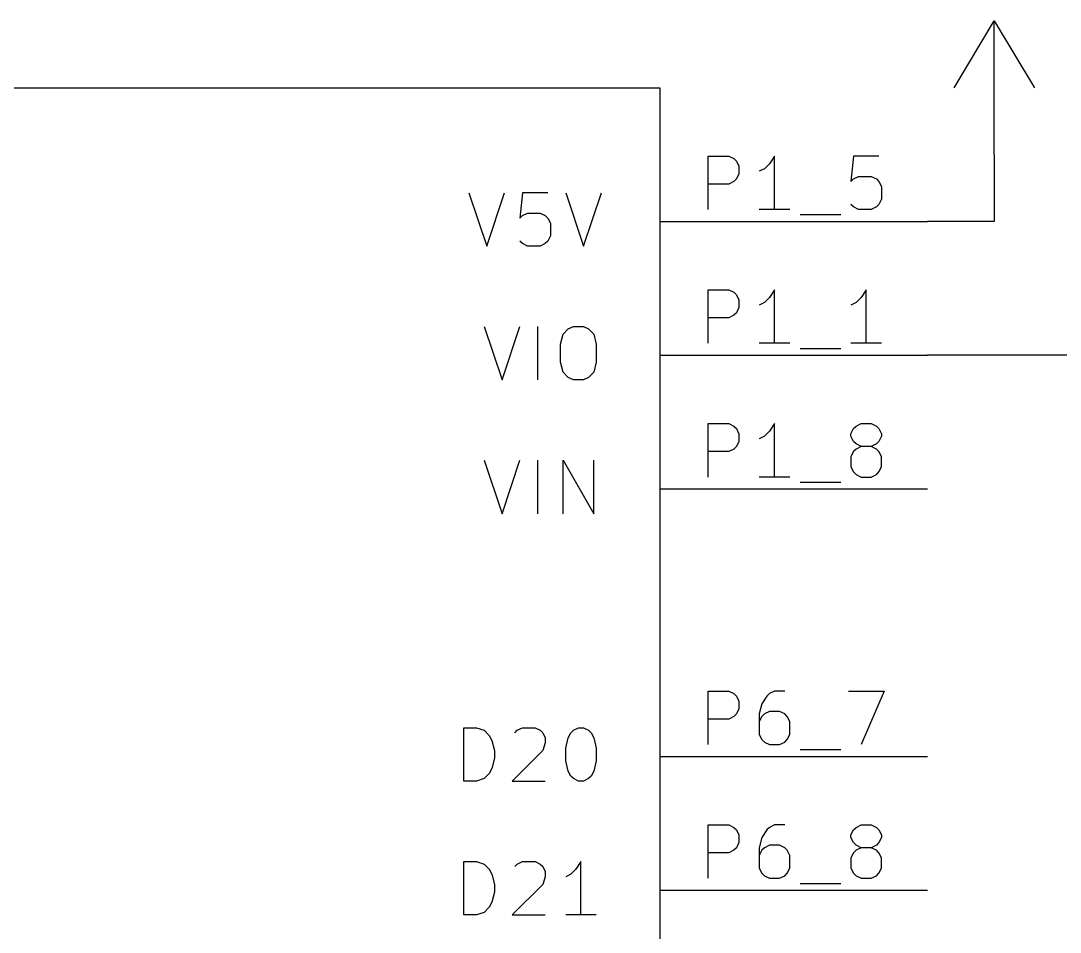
# Model space of a CAD drawing. Header units: inches. Extents: x 0.39 to 7.87, y -5.43 to -0.39.
# Drawn here: x 1.972 to 2.749, y -2.331 to -1.65 of the extents above; entities that cross this region are included whole.
import ezdxf

# ---------------------------------------------------------------- set-up
doc = ezdxf.new("R2010")
doc.units = ezdxf.units.IN
doc.header["$MEASUREMENT"] = 0
for name, color, linetype in [('GREENSIXTYFIVE', 129, 'CONTINUOUS'), ('LIGHTGREEN', 92, 'CONTINUOUS'), ('LIGHTRED', 12, 'CONTINUOUS'), ('RED', 14, 'CONTINUOUS'), ('WHITE', 250, 'CONTINUOUS')]:
    doc.layers.add(name, color=color, linetype=linetype)

msp = doc.modelspace()

# ---------------------------------------------------------------- linework, layer by layer
at = {"layer": 'GREENSIXTYFIVE', "linetype": 'CONTINUOUS'}
for p, q in [((2.30714, -1.7785), (2.32047, -1.8185)), ((2.30714, -1.7785), (2.32047, -1.8185)), ((2.32047, -1.8185), (2.3338, -1.7785)), ((2.32047, -1.8185), (2.3338, -1.7785)), ((2.34714, -1.7785), (2.34524, -1.79755)), ((2.34714, -1.7785), (2.34524, -1.79755)), ((2.36619, -1.7785), (2.34714, -1.7785)), ((2.36619, -1.7785), (2.34714, -1.7785)), ((2.37952, -1.7785), (2.39285, -1.8185)), ((2.37952, -1.7785), (2.39285, -1.8185)), ((2.39285, -1.8185), (2.40619, -1.7785)), ((2.39285, -1.8185), (2.40619, -1.7785)), ((2.34714, -1.79565), (2.35095, -1.79374)), ((2.34714, -1.79565), (2.35095, -1.79374)), ((2.35095, -1.79374), (2.36047, -1.79374)), ((2.35095, -1.79374), (2.36047, -1.79374)), ((2.36047, -1.79374), (2.36428, -1.79565)), ((2.36047, -1.79374), (2.36428, -1.79565)), ((2.34524, -1.79755), (2.34714, -1.79565)), ((2.34524, -1.79755), (2.34714, -1.79565)), ((2.36428, -1.79565), (2.36619, -1.79755)), ((2.36428, -1.79565), (2.36619, -1.79755)), ((2.36619, -1.79755), (2.36809, -1.80136)), ((2.36619, -1.79755), (2.36809, -1.80136)), ((2.36809, -1.80136), (2.36809, -1.81089)), ((2.36809, -1.80136), (2.36809, -1.81089)), ((2.36809, -1.81089), (2.36619, -1.8147)), ((2.36809, -1.81089), (2.36619, -1.8147)), ((2.34714, -1.8166), (2.34524, -1.8147)), ((2.34714, -1.8166), (2.34524, -1.8147)), ((2.35095, -1.8185), (2.34714, -1.8166)), ((2.35095, -1.8185), (2.34714, -1.8166)), ((2.36047, -1.8185), (2.35095, -1.8185)), ((2.36047, -1.8185), (2.35095, -1.8185)), ((2.36428, -1.8166), (2.36047, -1.8185)), ((2.36428, -1.8166), (2.36047, -1.8185)), ((2.36619, -1.8147), (2.36428, -1.8166)), ((2.36619, -1.8147), (2.36428, -1.8166)), ((2.31857, -1.8785), (2.3319, -1.9185)), ((2.31857, -1.8785), (2.3319, -1.9185)), ((2.3319, -1.9185), (2.34523, -1.8785)), ((2.3319, -1.9185), (2.34523, -1.8785)), ((2.35857, -1.9185), (2.35857, -1.8785)), ((2.35857, -1.9185), (2.35857, -1.8785)), ((2.37762, -1.88422), (2.38143, -1.88041)), ((2.37762, -1.88422), (2.38143, -1.88041)), ((2.38143, -1.88041), (2.38524, -1.8785)), ((2.38143, -1.88041), (2.38524, -1.8785)), ((2.38524, -1.8785), (2.39285, -1.8785)), ((2.38524, -1.8785), (2.39285, -1.8785)), ((2.39285, -1.8785), (2.39667, -1.88041)), ((2.39285, -1.8785), (2.39667, -1.88041)), ((2.39667, -1.88041), (2.40047, -1.88422)), ((2.39667, -1.88041), (2.40047, -1.88422)), ((2.37571, -1.89184), (2.37762, -1.88422)), ((2.37571, -1.89184), (2.37762, -1.88422)), ((2.40047, -1.88422), (2.40238, -1.89184)), ((2.40047, -1.88422), (2.40238, -1.89184)), ((2.37571, -1.90517), (2.37571, -1.89184)), ((2.37571, -1.90517), (2.37571, -1.89184)), ((2.40238, -1.89184), (2.40238, -1.90517)), ((2.40238, -1.89184), (2.40238, -1.90517)), ((2.37762, -1.91279), (2.37571, -1.90517)), ((2.37762, -1.91279), (2.37571, -1.90517)), ((2.40238, -1.90517), (2.40047, -1.91279)), ((2.40238, -1.90517), (2.40047, -1.91279)), ((2.38143, -1.9166), (2.37762, -1.91279)), ((2.38143, -1.9166), (2.37762, -1.91279)), ((2.38524, -1.9185), (2.38143, -1.9166)), ((2.38524, -1.9185), (2.38143, -1.9166)), ((2.39285, -1.9185), (2.38524, -1.9185)), ((2.39285, -1.9185), (2.38524, -1.9185)), ((2.39667, -1.9166), (2.39285, -1.9185)), ((2.39667, -1.9166), (2.39285, -1.9185)), ((2.40047, -1.91279), (2.39667, -1.9166)), ((2.40047, -1.91279), (2.39667, -1.9166)), ((2.31857, -1.9785), (2.3319, -2.0185)), ((2.31857, -1.9785), (2.3319, -2.0185)), ((2.3319, -2.0185), (2.34523, -1.9785)), ((2.3319, -2.0185), (2.34523, -1.9785)), ((2.35857, -2.0185), (2.35857, -1.9785)), ((2.35857, -2.0185), (2.35857, -1.9785)), ((2.37762, -2.0185), (2.37762, -1.9785)), ((2.37762, -1.9785), (2.40047, -2.0185)), ((2.37762, -2.0185), (2.37762, -1.9785)), ((2.37762, -1.9785), (2.40047, -2.0185)), ((2.40047, -2.0185), (2.40047, -1.9785)), ((2.40047, -2.0185), (2.40047, -1.9785)), ((2.30333, -2.2185), (2.30333, -2.1785)), ((2.30333, -2.1785), (2.31286, -2.1785)), ((2.30333, -2.2185), (2.30333, -2.1785)), ((2.30333, -2.1785), (2.31286, -2.1785)), ((2.31286, -2.1785), (2.31857, -2.18041)), ((2.31286, -2.1785), (2.31857, -2.18041)), ((2.31857, -2.18041), (2.32238, -2.18422)), ((2.31857, -2.18041), (2.32238, -2.18422)), ((2.32238, -2.18422), (2.32428, -2.18803)), ((2.32238, -2.18422), (2.32428, -2.18803)), ((2.34143, -2.18231), (2.34333, -2.18041)), ((2.34143, -2.18231), (2.34333, -2.18041)), ((2.34333, -2.18041), (2.34714, -2.1785)), ((2.34333, -2.18041), (2.34714, -2.1785)), ((2.34714, -2.1785), (2.35667, -2.1785)), ((2.34714, -2.1785), (2.35667, -2.1785)), ((2.35667, -2.1785), (2.36048, -2.18041)), ((2.35667, -2.1785), (2.36048, -2.18041)), ((2.36048, -2.18041), (2.36238, -2.18231)), ((2.36048, -2.18041), (2.36238, -2.18231)), ((2.36238, -2.18231), (2.36428, -2.18613)), ((2.36238, -2.18231), (2.36428, -2.18613)), ((2.38143, -2.18613), (2.38333, -2.18231)), ((2.38143, -2.18613), (2.38333, -2.18231)), ((2.38333, -2.18231), (2.38524, -2.18041)), ((2.38333, -2.18231), (2.38524, -2.18041)), ((2.38524, -2.18041), (2.38905, -2.1785)), ((2.38524, -2.18041), (2.38905, -2.1785)), ((2.38905, -2.1785), (2.39285, -2.1785)), ((2.38905, -2.1785), (2.39285, -2.1785)), ((2.39285, -2.1785), (2.39667, -2.18041)), ((2.39285, -2.1785), (2.39667, -2.18041)), ((2.39667, -2.18041), (2.39857, -2.18231)), ((2.39667, -2.18041), (2.39857, -2.18231)), ((2.39857, -2.18231), (2.40048, -2.18613)), ((2.39857, -2.18231), (2.40048, -2.18613)), ((2.32428, -2.18803), (2.32619, -2.19565)), ((2.32428, -2.18803), (2.32619, -2.19565)), ((2.36428, -2.18993), (2.36238, -2.19565)), ((2.36428, -2.18993), (2.36238, -2.19565)), ((2.36428, -2.18613), (2.36428, -2.18993)), ((2.36428, -2.18613), (2.36428, -2.18993)), ((2.37952, -2.19374), (2.38143, -2.18613)), ((2.37952, -2.19374), (2.38143, -2.18613)), ((2.40048, -2.18613), (2.40238, -2.19374)), ((2.40048, -2.18613), (2.40238, -2.19374)), ((2.32619, -2.19565), (2.32619, -2.20136)), ((2.32619, -2.19565), (2.32619, -2.20136)), ((2.36238, -2.19565), (2.33952, -2.2185)), ((2.36238, -2.19565), (2.33952, -2.2185)), ((2.37952, -2.20327), (2.37952, -2.19374)), ((2.37952, -2.20327), (2.37952, -2.19374)), ((2.40238, -2.19374), (2.40238, -2.20327)), ((2.40238, -2.19374), (2.40238, -2.20327)), ((2.32619, -2.20136), (2.32428, -2.20898)), ((2.32619, -2.20136), (2.32428, -2.20898)), ((2.38143, -2.21089), (2.37952, -2.20327)), ((2.38143, -2.21089), (2.37952, -2.20327)), ((2.40238, -2.20327), (2.40048, -2.21089)), ((2.40238, -2.20327), (2.40048, -2.21089)), ((2.32238, -2.21279), (2.31857, -2.2166)), ((2.32238, -2.21279), (2.31857, -2.2166)), ((2.32428, -2.20898), (2.32238, -2.21279)), ((2.32428, -2.20898), (2.32238, -2.21279)), ((2.38333, -2.2147), (2.38143, -2.21089)), ((2.38333, -2.2147), (2.38143, -2.21089)), ((2.38524, -2.2166), (2.38333, -2.2147)), ((2.38524, -2.2166), (2.38333, -2.2147)), ((2.39857, -2.2147), (2.39667, -2.2166)), ((2.39857, -2.2147), (2.39667, -2.2166)), ((2.40048, -2.21089), (2.39857, -2.2147)), ((2.40048, -2.21089), (2.39857, -2.2147)), ((2.31286, -2.2185), (2.30333, -2.2185)), ((2.31286, -2.2185), (2.30333, -2.2185)), ((2.31857, -2.2166), (2.31286, -2.2185)), ((2.31857, -2.2166), (2.31286, -2.2185)), ((2.33952, -2.2185), (2.36428, -2.2185)), ((2.33952, -2.2185), (2.36428, -2.2185)), ((2.38905, -2.2185), (2.38524, -2.2166)), ((2.38905, -2.2185), (2.38524, -2.2166)), ((2.39285, -2.2185), (2.38905, -2.2185)), ((2.39285, -2.2185), (2.38905, -2.2185)), ((2.39667, -2.2166), (2.39285, -2.2185)), ((2.39667, -2.2166), (2.39285, -2.2185)), ((2.30333, -2.3185), (2.30333, -2.2785)), ((2.30333, -2.2785), (2.31286, -2.2785)), ((2.30333, -2.3185), (2.30333, -2.2785)), ((2.30333, -2.2785), (2.31286, -2.2785)), ((2.31286, -2.2785), (2.31857, -2.28041)), ((2.31286, -2.2785), (2.31857, -2.28041)), ((2.31857, -2.28041), (2.32238, -2.28422)), ((2.31857, -2.28041), (2.32238, -2.28422)), ((2.32238, -2.28422), (2.32428, -2.28803)), ((2.32238, -2.28422), (2.32428, -2.28803)), ((2.34143, -2.28231), (2.34333, -2.28041)), ((2.34143, -2.28231), (2.34333, -2.28041)), ((2.34333, -2.28041), (2.34714, -2.2785)), ((2.34333, -2.28041), (2.34714, -2.2785)), ((2.34714, -2.2785), (2.35667, -2.2785)), ((2.34714, -2.2785), (2.35667, -2.2785)), ((2.35667, -2.2785), (2.36048, -2.28041)), ((2.35667, -2.2785), (2.36048, -2.28041)), ((2.36048, -2.28041), (2.36238, -2.28231)), ((2.36048, -2.28041), (2.36238, -2.28231)), ((2.36238, -2.28231), (2.36428, -2.28613)), ((2.36238, -2.28231), (2.36428, -2.28613)), ((2.38714, -2.28422), (2.38333, -2.28803)), ((2.38714, -2.28422), (2.38333, -2.28803)), ((2.39095, -2.2785), (2.38714, -2.28422)), ((2.39095, -2.2785), (2.38714, -2.28422)), ((2.39095, -2.3185), (2.39095, -2.2785)), ((2.39095, -2.3185), (2.39095, -2.2785)), ((2.32428, -2.28803), (2.32619, -2.29565)), ((2.32428, -2.28803), (2.32619, -2.29565)), ((2.36428, -2.28993), (2.36238, -2.29565)), ((2.36428, -2.28993), (2.36238, -2.29565)), ((2.36428, -2.28613), (2.36428, -2.28993)), ((2.36428, -2.28613), (2.36428, -2.28993)), ((2.38333, -2.28803), (2.37952, -2.28993)), ((2.38333, -2.28803), (2.37952, -2.28993)), ((2.32619, -2.29565), (2.32619, -2.30136)), ((2.32619, -2.29565), (2.32619, -2.30136)), ((2.36238, -2.29565), (2.33952, -2.3185)), ((2.36238, -2.29565), (2.33952, -2.3185)), ((2.32619, -2.30136), (2.32428, -2.30898)), ((2.32619, -2.30136), (2.32428, -2.30898)), ((2.32238, -2.31279), (2.31857, -2.3166)), ((2.32238, -2.31279), (2.31857, -2.3166)), ((2.32428, -2.30898), (2.32238, -2.31279)), ((2.32428, -2.30898), (2.32238, -2.31279)), ((2.31286, -2.3185), (2.30333, -2.3185)), ((2.31286, -2.3185), (2.30333, -2.3185)), ((2.31857, -2.3166), (2.31286, -2.3185)), ((2.31857, -2.3166), (2.31286, -2.3185)), ((2.33952, -2.3185), (2.36428, -2.3185)), ((2.33952, -2.3185), (2.36428, -2.3185)), ((2.40238, -2.3185), (2.37952, -2.3185)), ((2.40238, -2.3185), (2.37952, -2.3185))]:
    msp.add_line(p, q, dxfattribs=at)
at = {"layer": 'LIGHTGREEN', "linetype": 'CONTINUOUS'}
for p, q in [((2.7, -1.75), (2.7, -1.8)), ((2.7, -1.8), (2.65, -1.8)), ((2.95, -1.9), (2.65, -1.9))]:
    msp.add_line(p, q, dxfattribs=at)
at = {"layer": 'LIGHTRED', "linetype": 'CONTINUOUS'}
for p, q in [((2.48619, -1.7911), (2.48619, -1.7511)), ((2.48619, -1.7511), (2.50143, -1.7511)), ((2.48619, -1.7911), (2.48619, -1.7511)), ((2.48619, -1.7511), (2.50143, -1.7511)), ((2.50143, -1.7511), (2.50524, -1.75301)), ((2.50143, -1.7511), (2.50524, -1.75301)), ((2.50524, -1.75301), (2.50714, -1.75491)), ((2.50524, -1.75301), (2.50714, -1.75491)), ((2.50714, -1.75491), (2.50905, -1.75872)), ((2.50714, -1.75491), (2.50905, -1.75872)), ((2.53572, -1.7511), (2.53191, -1.75682)), ((2.53572, -1.7511), (2.53191, -1.75682)), ((2.53572, -1.7911), (2.53572, -1.7511)), ((2.53572, -1.7911), (2.53572, -1.7511)), ((2.59476, -1.7511), (2.59286, -1.77015)), ((2.59476, -1.7511), (2.59286, -1.77015)), ((2.61381, -1.7511), (2.59476, -1.7511)), ((2.61381, -1.7511), (2.59476, -1.7511)), ((2.50905, -1.76444), (2.50714, -1.76825)), ((2.50905, -1.76444), (2.50714, -1.76825)), ((2.50905, -1.75872), (2.50905, -1.76444)), ((2.50905, -1.75872), (2.50905, -1.76444)), ((2.52809, -1.76063), (2.52429, -1.76253)), ((2.52809, -1.76063), (2.52429, -1.76253)), ((2.53191, -1.75682), (2.52809, -1.76063)), ((2.53191, -1.75682), (2.52809, -1.76063)), ((2.50143, -1.77206), (2.48619, -1.77206)), ((2.50143, -1.77206), (2.48619, -1.77206)), ((2.50524, -1.77015), (2.50143, -1.77206)), ((2.50524, -1.77015), (2.50143, -1.77206)), ((2.50714, -1.76825), (2.50524, -1.77015)), ((2.50714, -1.76825), (2.50524, -1.77015)), ((2.59286, -1.77015), (2.59476, -1.76825)), ((2.59286, -1.77015), (2.59476, -1.76825)), ((2.59476, -1.76825), (2.59857, -1.76634)), ((2.59476, -1.76825), (2.59857, -1.76634)), ((2.59857, -1.76634), (2.60809, -1.76634)), ((2.59857, -1.76634), (2.60809, -1.76634)), ((2.60809, -1.76634), (2.61191, -1.76825)), ((2.60809, -1.76634), (2.61191, -1.76825)), ((2.61191, -1.76825), (2.61381, -1.77015)), ((2.61191, -1.76825), (2.61381, -1.77015)), ((2.61381, -1.77015), (2.61571, -1.77396)), ((2.61381, -1.77015), (2.61571, -1.77396)), ((2.61571, -1.77396), (2.61571, -1.78348)), ((2.61571, -1.77396), (2.61571, -1.78348)), ((2.59476, -1.7892), (2.59286, -1.7873)), ((2.59476, -1.7892), (2.59286, -1.7873)), ((2.61381, -1.7873), (2.61191, -1.7892)), ((2.61381, -1.7873), (2.61191, -1.7892)), ((2.61571, -1.78348), (2.61381, -1.7873)), ((2.61571, -1.78348), (2.61381, -1.7873)), ((2.54714, -1.7911), (2.52429, -1.7911)), ((2.54714, -1.7911), (2.52429, -1.7911)), ((2.55476, -1.79491), (2.58524, -1.79491)), ((2.55476, -1.79491), (2.58524, -1.79491)), ((2.59857, -1.7911), (2.59476, -1.7892)), ((2.59857, -1.7911), (2.59476, -1.7892)), ((2.60809, -1.7911), (2.59857, -1.7911)), ((2.60809, -1.7911), (2.59857, -1.7911)), ((2.61191, -1.7892), (2.60809, -1.7911)), ((2.61191, -1.7892), (2.60809, -1.7911)), ((2.48619, -1.8911), (2.48619, -1.8511)), ((2.48619, -1.8511), (2.50143, -1.8511)), ((2.48619, -1.8911), (2.48619, -1.8511)), ((2.48619, -1.8511), (2.50143, -1.8511)), ((2.50143, -1.8511), (2.50524, -1.85301)), ((2.50143, -1.8511), (2.50524, -1.85301)), ((2.50524, -1.85301), (2.50714, -1.85491)), ((2.50524, -1.85301), (2.50714, -1.85491)), ((2.50714, -1.85491), (2.50905, -1.85872)), ((2.50714, -1.85491), (2.50905, -1.85872)), ((2.53191, -1.85682), (2.52809, -1.86063)), ((2.53191, -1.85682), (2.52809, -1.86063)), ((2.53572, -1.8511), (2.53191, -1.85682)), ((2.53572, -1.8511), (2.53191, -1.85682)), ((2.53572, -1.8911), (2.53572, -1.8511)), ((2.53572, -1.8911), (2.53572, -1.8511)), ((2.60048, -1.85682), (2.59667, -1.86063)), ((2.60048, -1.85682), (2.59667, -1.86063)), ((2.60429, -1.8511), (2.60048, -1.85682)), ((2.60429, -1.8511), (2.60048, -1.85682)), ((2.60429, -1.8911), (2.60429, -1.8511)), ((2.60429, -1.8911), (2.60429, -1.8511)), ((2.50905, -1.86444), (2.50714, -1.86825)), ((2.50905, -1.86444), (2.50714, -1.86825)), ((2.50905, -1.85872), (2.50905, -1.86444)), ((2.50905, -1.85872), (2.50905, -1.86444)), ((2.52809, -1.86063), (2.52429, -1.86253)), ((2.52809, -1.86063), (2.52429, -1.86253)), ((2.59667, -1.86063), (2.59286, -1.86253)), ((2.59667, -1.86063), (2.59286, -1.86253)), ((2.50143, -1.87206), (2.48619, -1.87206)), ((2.50143, -1.87206), (2.48619, -1.87206)), ((2.50524, -1.87015), (2.50143, -1.87206)), ((2.50524, -1.87015), (2.50143, -1.87206)), ((2.50714, -1.86825), (2.50524, -1.87015)), ((2.50714, -1.86825), (2.50524, -1.87015)), ((2.54714, -1.8911), (2.52429, -1.8911)), ((2.54714, -1.8911), (2.52429, -1.8911)), ((2.55476, -1.89491), (2.58524, -1.89491)), ((2.55476, -1.89491), (2.58524, -1.89491)), ((2.61571, -1.8911), (2.59286, -1.8911)), ((2.61571, -1.8911), (2.59286, -1.8911)), ((2.48619, -1.9911), (2.48619, -1.9511)), ((2.48619, -1.9511), (2.50143, -1.9511)), ((2.48619, -1.9911), (2.48619, -1.9511)), ((2.48619, -1.9511), (2.50143, -1.9511)), ((2.50143, -1.9511), (2.50524, -1.95301)), ((2.50143, -1.9511), (2.50524, -1.95301)), ((2.50524, -1.95301), (2.50714, -1.95491)), ((2.50524, -1.95301), (2.50714, -1.95491)), ((2.50714, -1.95491), (2.50905, -1.95872)), ((2.50714, -1.95491), (2.50905, -1.95872)), ((2.50905, -1.95872), (2.50905, -1.96444)), ((2.50905, -1.95872), (2.50905, -1.96444)), ((2.53191, -1.95682), (2.52809, -1.96063)), ((2.53191, -1.95682), (2.52809, -1.96063)), ((2.53572, -1.9511), (2.53191, -1.95682)), ((2.53572, -1.9511), (2.53191, -1.95682)), ((2.53572, -1.9911), (2.53572, -1.9511)), ((2.53572, -1.9911), (2.53572, -1.9511)), ((2.59286, -1.95872), (2.59476, -1.95491)), ((2.59286, -1.95872), (2.59476, -1.95491)), ((2.59286, -1.96063), (2.59286, -1.95872)), ((2.59286, -1.96063), (2.59286, -1.95872)), ((2.59476, -1.95491), (2.59667, -1.95301)), ((2.59476, -1.95491), (2.59667, -1.95301)), ((2.59667, -1.95301), (2.60048, -1.9511)), ((2.59667, -1.95301), (2.60048, -1.9511)), ((2.60048, -1.9511), (2.60809, -1.9511)), ((2.60048, -1.9511), (2.60809, -1.9511)), ((2.60809, -1.9511), (2.61191, -1.95301)), ((2.60809, -1.9511), (2.61191, -1.95301)), ((2.61191, -1.95301), (2.61381, -1.95491)), ((2.61191, -1.95301), (2.61381, -1.95491)), ((2.61381, -1.95491), (2.61571, -1.95872)), ((2.61381, -1.95491), (2.61571, -1.95872)), ((2.61571, -1.95872), (2.61571, -1.96063)), ((2.61571, -1.95872), (2.61571, -1.96063)), ((2.50905, -1.96444), (2.50714, -1.96825)), ((2.50905, -1.96444), (2.50714, -1.96825)), ((2.52809, -1.96063), (2.52429, -1.96253)), ((2.52809, -1.96063), (2.52429, -1.96253)), ((2.59476, -1.96444), (2.59286, -1.96063)), ((2.59476, -1.96444), (2.59286, -1.96063)), ((2.59667, -1.96634), (2.59476, -1.96444)), ((2.59667, -1.96634), (2.59476, -1.96444)), ((2.60048, -1.96825), (2.59667, -1.96634)), ((2.60048, -1.96825), (2.59667, -1.96634)), ((2.61191, -1.96634), (2.60809, -1.96825)), ((2.61191, -1.96634), (2.60809, -1.96825)), ((2.61381, -1.96444), (2.61191, -1.96634)), ((2.61381, -1.96444), (2.61191, -1.96634)), ((2.61571, -1.96063), (2.61381, -1.96444)), ((2.61571, -1.96063), (2.61381, -1.96444)), ((2.50143, -1.97206), (2.48619, -1.97206)), ((2.50143, -1.97206), (2.48619, -1.97206)), ((2.50524, -1.97015), (2.50143, -1.97206)), ((2.50524, -1.97015), (2.50143, -1.97206)), ((2.50714, -1.96825), (2.50524, -1.97015)), ((2.50714, -1.96825), (2.50524, -1.97015)), ((2.59476, -1.97206), (2.59286, -1.97587)), ((2.59476, -1.97206), (2.59286, -1.97587)), ((2.59667, -1.97015), (2.59476, -1.97206)), ((2.59667, -1.97015), (2.59476, -1.97206)), ((2.60048, -1.96825), (2.59667, -1.97015)), ((2.60048, -1.96825), (2.59667, -1.97015)), ((2.60809, -1.96825), (2.60048, -1.96825)), ((2.60809, -1.96825), (2.60048, -1.96825)), ((2.61191, -1.97015), (2.60809, -1.96825)), ((2.61191, -1.97015), (2.60809, -1.96825)), ((2.61381, -1.97206), (2.61191, -1.97015)), ((2.61381, -1.97206), (2.61191, -1.97015)), ((2.61571, -1.97587), (2.61381, -1.97206)), ((2.61571, -1.97587), (2.61381, -1.97206)), ((2.59286, -1.97587), (2.59286, -1.98348)), ((2.59286, -1.97587), (2.59286, -1.98348)), ((2.61571, -1.98348), (2.61571, -1.97587)), ((2.61571, -1.98348), (2.61571, -1.97587)), ((2.59286, -1.98348), (2.59476, -1.9873)), ((2.59286, -1.98348), (2.59476, -1.9873)), ((2.59476, -1.9873), (2.59667, -1.9892)), ((2.59476, -1.9873), (2.59667, -1.9892)), ((2.59667, -1.9892), (2.60048, -1.9911)), ((2.59667, -1.9892), (2.60048, -1.9911)), ((2.60809, -1.9911), (2.61191, -1.9892)), ((2.60809, -1.9911), (2.61191, -1.9892)), ((2.61191, -1.9892), (2.61381, -1.9873)), ((2.61191, -1.9892), (2.61381, -1.9873)), ((2.61381, -1.9873), (2.61571, -1.98348)), ((2.61381, -1.9873), (2.61571, -1.98348)), ((2.54714, -1.9911), (2.52429, -1.9911)), ((2.54714, -1.9911), (2.52429, -1.9911)), ((2.55476, -1.99491), (2.58524, -1.99491)), ((2.55476, -1.99491), (2.58524, -1.99491)), ((2.60048, -1.9911), (2.60809, -1.9911)), ((2.60048, -1.9911), (2.60809, -1.9911)), ((2.48619, -2.1911), (2.48619, -2.1511)), ((2.48619, -2.1511), (2.50143, -2.1511)), ((2.48619, -2.1911), (2.48619, -2.1511)), ((2.48619, -2.1511), (2.50143, -2.1511)), ((2.50143, -2.1511), (2.50524, -2.15301)), ((2.50143, -2.1511), (2.50524, -2.15301)), ((2.50524, -2.15301), (2.50714, -2.15491)), ((2.50524, -2.15301), (2.50714, -2.15491)), ((2.53191, -2.15301), (2.53, -2.15491)), ((2.53191, -2.15301), (2.53, -2.15491)), ((2.53572, -2.1511), (2.53191, -2.15301)), ((2.53572, -2.1511), (2.53191, -2.15301)), ((2.54333, -2.1511), (2.53572, -2.1511)), ((2.54333, -2.1511), (2.53572, -2.1511)), ((2.59095, -2.1511), (2.61762, -2.1511)), ((2.59095, -2.1511), (2.61762, -2.1511)), ((2.61762, -2.1511), (2.60048, -2.1911)), ((2.61762, -2.1511), (2.60048, -2.1911)), ((2.50714, -2.15491), (2.50905, -2.15872)), ((2.50714, -2.15491), (2.50905, -2.15872)), ((2.50905, -2.15872), (2.50905, -2.16444)), ((2.50905, -2.15872), (2.50905, -2.16444)), ((2.52619, -2.16063), (2.52429, -2.16825)), ((2.52619, -2.16063), (2.52429, -2.16825)), ((2.53, -2.15491), (2.52619, -2.16063)), ((2.53, -2.15491), (2.52619, -2.16063)), ((2.50714, -2.16825), (2.50524, -2.17015)), ((2.50714, -2.16825), (2.50524, -2.17015)), ((2.50905, -2.16444), (2.50714, -2.16825)), ((2.50905, -2.16444), (2.50714, -2.16825)), ((2.52429, -2.16825), (2.52429, -2.18348)), ((2.52429, -2.16825), (2.52429, -2.18348)), ((2.52809, -2.16825), (2.52619, -2.17015)), ((2.52809, -2.16825), (2.52619, -2.17015)), ((2.53191, -2.16634), (2.52809, -2.16825)), ((2.53191, -2.16634), (2.52809, -2.16825)), ((2.53952, -2.16634), (2.53191, -2.16634)), ((2.53952, -2.16634), (2.53191, -2.16634)), ((2.54333, -2.16825), (2.53952, -2.16634)), ((2.54333, -2.16825), (2.53952, -2.16634)), ((2.54524, -2.17015), (2.54333, -2.16825)), ((2.54524, -2.17015), (2.54333, -2.16825)), ((2.50143, -2.17206), (2.48619, -2.17206)), ((2.50143, -2.17206), (2.48619, -2.17206)), ((2.50524, -2.17015), (2.50143, -2.17206)), ((2.50524, -2.17015), (2.50143, -2.17206)), ((2.52619, -2.17015), (2.52429, -2.17396)), ((2.52619, -2.17015), (2.52429, -2.17396)), ((2.54714, -2.17396), (2.54524, -2.17015)), ((2.54714, -2.17396), (2.54524, -2.17015)), ((2.54714, -2.18348), (2.54714, -2.17396)), ((2.54714, -2.18348), (2.54714, -2.17396)), ((2.52429, -2.18348), (2.52619, -2.1873)), ((2.52429, -2.18348), (2.52619, -2.1873)), ((2.54524, -2.1873), (2.54714, -2.18348)), ((2.54524, -2.1873), (2.54714, -2.18348)), ((2.52619, -2.1873), (2.52809, -2.1892)), ((2.52619, -2.1873), (2.52809, -2.1892)), ((2.52809, -2.1892), (2.53191, -2.1911)), ((2.52809, -2.1892), (2.53191, -2.1911)), ((2.53191, -2.1911), (2.53952, -2.1911)), ((2.53191, -2.1911), (2.53952, -2.1911)), ((2.53952, -2.1911), (2.54333, -2.1892)), ((2.53952, -2.1911), (2.54333, -2.1892)), ((2.54333, -2.1892), (2.54524, -2.1873)), ((2.54333, -2.1892), (2.54524, -2.1873)), ((2.55476, -2.19491), (2.58524, -2.19491)), ((2.55476, -2.19491), (2.58524, -2.19491)), ((2.48619, -2.2911), (2.48619, -2.2511)), ((2.48619, -2.2511), (2.50143, -2.2511)), ((2.48619, -2.2911), (2.48619, -2.2511)), ((2.48619, -2.2511), (2.50143, -2.2511)), ((2.50143, -2.2511), (2.50524, -2.25301)), ((2.50143, -2.2511), (2.50524, -2.25301)), ((2.50524, -2.25301), (2.50714, -2.25491)), ((2.50524, -2.25301), (2.50714, -2.25491)), ((2.53191, -2.25301), (2.53, -2.25491)), ((2.53191, -2.25301), (2.53, -2.25491)), ((2.53572, -2.2511), (2.53191, -2.25301)), ((2.53572, -2.2511), (2.53191, -2.25301)), ((2.54333, -2.2511), (2.53572, -2.2511)), ((2.54333, -2.2511), (2.53572, -2.2511)), ((2.59476, -2.25491), (2.59667, -2.25301)), ((2.59476, -2.25491), (2.59667, -2.25301)), ((2.59667, -2.25301), (2.60048, -2.2511)), ((2.59667, -2.25301), (2.60048, -2.2511)), ((2.60048, -2.2511), (2.60809, -2.2511)), ((2.60048, -2.2511), (2.60809, -2.2511)), ((2.60809, -2.2511), (2.61191, -2.25301)), ((2.60809, -2.2511), (2.61191, -2.25301)), ((2.61191, -2.25301), (2.61381, -2.25491)), ((2.61191, -2.25301), (2.61381, -2.25491)), ((2.50714, -2.25491), (2.50905, -2.25872)), ((2.50714, -2.25491), (2.50905, -2.25872)), ((2.50905, -2.25872), (2.50905, -2.26444)), ((2.50905, -2.25872), (2.50905, -2.26444)), ((2.52619, -2.26063), (2.52429, -2.26825)), ((2.52619, -2.26063), (2.52429, -2.26825)), ((2.53, -2.25491), (2.52619, -2.26063)), ((2.53, -2.25491), (2.52619, -2.26063)), ((2.59286, -2.25872), (2.59476, -2.25491)), ((2.59286, -2.25872), (2.59476, -2.25491)), ((2.59286, -2.26063), (2.59286, -2.25872)), ((2.59286, -2.26063), (2.59286, -2.25872)), ((2.59476, -2.26444), (2.59286, -2.26063)), ((2.59476, -2.26444), (2.59286, -2.26063)), ((2.61381, -2.25491), (2.61571, -2.25872)), ((2.61381, -2.25491), (2.61571, -2.25872)), ((2.61571, -2.26063), (2.61381, -2.26444)), ((2.61571, -2.26063), (2.61381, -2.26444)), ((2.61571, -2.25872), (2.61571, -2.26063)), ((2.61571, -2.25872), (2.61571, -2.26063)), ((2.50714, -2.26825), (2.50524, -2.27015)), ((2.50714, -2.26825), (2.50524, -2.27015)), ((2.50905, -2.26444), (2.50714, -2.26825)), ((2.50905, -2.26444), (2.50714, -2.26825)), ((2.52429, -2.26825), (2.52429, -2.28348)), ((2.52429, -2.26825), (2.52429, -2.28348)), ((2.52809, -2.26825), (2.52619, -2.27015)), ((2.52809, -2.26825), (2.52619, -2.27015)), ((2.53191, -2.26634), (2.52809, -2.26825)), ((2.53191, -2.26634), (2.52809, -2.26825)), ((2.53952, -2.26634), (2.53191, -2.26634)), ((2.53952, -2.26634), (2.53191, -2.26634)), ((2.54333, -2.26825), (2.53952, -2.26634)), ((2.54333, -2.26825), (2.53952, -2.26634)), ((2.54524, -2.27015), (2.54333, -2.26825)), ((2.54524, -2.27015), (2.54333, -2.26825)), ((2.59667, -2.26634), (2.59476, -2.26444)), ((2.59667, -2.26634), (2.59476, -2.26444)), ((2.60048, -2.26825), (2.59667, -2.26634)), ((2.60048, -2.26825), (2.59667, -2.26634)), ((2.60048, -2.26825), (2.59667, -2.27015)), ((2.60048, -2.26825), (2.59667, -2.27015)), ((2.60809, -2.26825), (2.60048, -2.26825)), ((2.60809, -2.26825), (2.60048, -2.26825)), ((2.61191, -2.26634), (2.60809, -2.26825)), ((2.61191, -2.26634), (2.60809, -2.26825)), ((2.61191, -2.27015), (2.60809, -2.26825)), ((2.61191, -2.27015), (2.60809, -2.26825)), ((2.61381, -2.26444), (2.61191, -2.26634)), ((2.61381, -2.26444), (2.61191, -2.26634)), ((2.50143, -2.27206), (2.48619, -2.27206)), ((2.50143, -2.27206), (2.48619, -2.27206)), ((2.50524, -2.27015), (2.50143, -2.27206)), ((2.50524, -2.27015), (2.50143, -2.27206)), ((2.52619, -2.27015), (2.52429, -2.27396)), ((2.52619, -2.27015), (2.52429, -2.27396)), ((2.54714, -2.27396), (2.54524, -2.27015)), ((2.54714, -2.27396), (2.54524, -2.27015)), ((2.54714, -2.28348), (2.54714, -2.27396)), ((2.54714, -2.28348), (2.54714, -2.27396)), ((2.59476, -2.27206), (2.59286, -2.27587)), ((2.59476, -2.27206), (2.59286, -2.27587)), ((2.59286, -2.27587), (2.59286, -2.28348)), ((2.59286, -2.27587), (2.59286, -2.28348)), ((2.59667, -2.27015), (2.59476, -2.27206)), ((2.59667, -2.27015), (2.59476, -2.27206)), ((2.61381, -2.27206), (2.61191, -2.27015)), ((2.61381, -2.27206), (2.61191, -2.27015)), ((2.61571, -2.27587), (2.61381, -2.27206)), ((2.61571, -2.27587), (2.61381, -2.27206)), ((2.61571, -2.28348), (2.61571, -2.27587)), ((2.61571, -2.28348), (2.61571, -2.27587)), ((2.52429, -2.28348), (2.52619, -2.2873)), ((2.52429, -2.28348), (2.52619, -2.2873)), ((2.54524, -2.2873), (2.54714, -2.28348)), ((2.54524, -2.2873), (2.54714, -2.28348)), ((2.59286, -2.28348), (2.59476, -2.2873)), ((2.59286, -2.28348), (2.59476, -2.2873)), ((2.61381, -2.2873), (2.61571, -2.28348)), ((2.61381, -2.2873), (2.61571, -2.28348)), ((2.52619, -2.2873), (2.52809, -2.2892)), ((2.52619, -2.2873), (2.52809, -2.2892)), ((2.52809, -2.2892), (2.53191, -2.2911)), ((2.52809, -2.2892), (2.53191, -2.2911)), ((2.53191, -2.2911), (2.53952, -2.2911)), ((2.53191, -2.2911), (2.53952, -2.2911)), ((2.53952, -2.2911), (2.54333, -2.2892)), ((2.53952, -2.2911), (2.54333, -2.2892)), ((2.54333, -2.2892), (2.54524, -2.2873)), ((2.54333, -2.2892), (2.54524, -2.2873)), ((2.59476, -2.2873), (2.59667, -2.2892)), ((2.59476, -2.2873), (2.59667, -2.2892)), ((2.59667, -2.2892), (2.60048, -2.2911)), ((2.59667, -2.2892), (2.60048, -2.2911)), ((2.60048, -2.2911), (2.60809, -2.2911)), ((2.60048, -2.2911), (2.60809, -2.2911)), ((2.60809, -2.2911), (2.61191, -2.2892)), ((2.60809, -2.2911), (2.61191, -2.2892)), ((2.61191, -2.2892), (2.61381, -2.2873)), ((2.61191, -2.2892), (2.61381, -2.2873)), ((2.55476, -2.29491), (2.58524, -2.29491)), ((2.55476, -2.29491), (2.58524, -2.29491))]:
    msp.add_line(p, q, dxfattribs=at)
at = {"layer": 'RED', "linetype": 'CONTINUOUS'}
for p, q in [((2.67, -1.7), (2.7, -1.65)), ((2.7, -1.65), (2.73, -1.7)), ((2.7, -1.75), (2.7, -1.65)), ((1.45, -1.7), (2.45, -1.7)), ((2.45, -1.7), (2.45, -4.1)), ((2.45, -1.8), (2.65, -1.8)), ((2.45, -1.8), (2.65, -1.8)), ((2.45, -1.9), (2.65, -1.9)), ((2.45, -1.9), (2.65, -1.9)), ((2.45, -2), (2.65, -2)), ((2.45, -2), (2.65, -2)), ((2.45, -2.2), (2.65, -2.2)), ((2.45, -2.2), (2.65, -2.2)), ((2.45, -2.3), (2.65, -2.3)), ((2.45, -2.3), (2.65, -2.3))]:
    msp.add_line(p, q, dxfattribs=at)
at = {"layer": 'WHITE', "linetype": 'CONTINUOUS'}
for p, q in [((1.45, -1.7), (2.45, -1.7)), ((2.45, -1.7), (2.45, -4.1))]:
    msp.add_line(p, q, dxfattribs=at)

doc.saveas('drawing.dxf')
